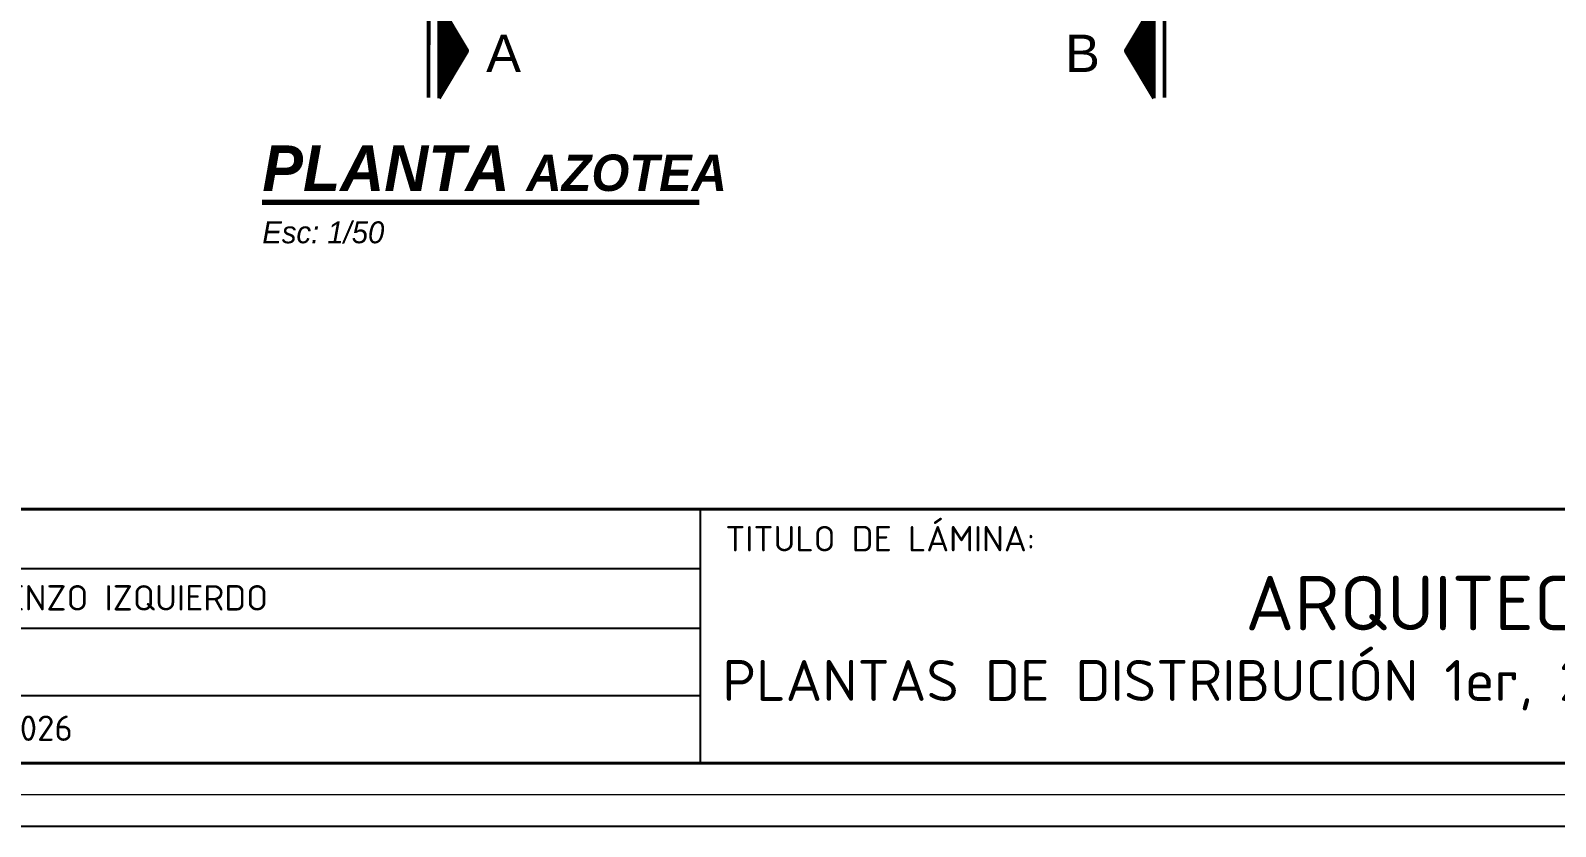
# Model space of a CAD drawing. Header units: millimetres. Extents: x 10610 to 10705, y -16613.7 to -16584.2.
# Drawn here: x 10633.73 to 10643.94, y -16613.7 to -16608.37 of the extents above; entities that cross this region are included whole.
import ezdxf
from ezdxf.enums import TextEntityAlignment as Align

# ---------------------------------------------------------------- set-up
doc = ezdxf.new("R2010")
doc.units = ezdxf.units.MM
doc.linetypes.add('DASHDOTX2', pattern=[50.8, 25.4, -12.7, 0, -12.7])
doc.layers.add('0.2', color=2, linetype='Continuous')
for name, color, linetype, lineweight in [('0.6', 252, 'Continuous', 50), ('P4', 144, 'Continuous', 40), ('P6', 255, 'Continuous', 20), ('Text. titulos .jlay', 10, 'Continuous', 70)]:
    doc.layers.add(name, color=color, linetype=linetype, lineweight=lineweight)
doc.styles.add('CENTURY JOSE TEXT', font='GOTHICI.TTF')
doc.styles.get("Standard").update_dxf_attribs({"font": 'arial.ttf'})
doc.styles.add('TEXTO PRINCIPAL', font='swissek.ttf', dxfattribs={"height": 0.15})

# ---------------------------------------------------------------- blocks, each defined once
blk = doc.blocks.new('*X335')
at = {"color": 0}
for p, q in [((-18.3766, 8.7232), (-18.3299, 8.77)), ((-18.3713, 8.7321), (-18.3299, 8.7735)), ((-18.366, 8.7409), (-18.3299, 8.777)), ((-18.3607, 8.7498), (-18.3299, 8.7806)), ((-18.3554, 8.7586), (-18.3299, 8.7841)), ((-18.3501, 8.7674), (-18.3299, 8.7877)), ((-18.3448, 8.7763), (-18.3299, 8.7912)), ((-18.3395, 8.7851), (-18.3299, 8.7947)), ((-18.3342, 8.794), (-18.3299, 8.7983)), ((-18.3892, 8.7), (-18.3299, 8.7594)), ((-18.3879, 8.6978), (-18.3299, 8.7558)), ((-18.3872, 8.7056), (-18.3299, 8.7629)), ((-18.3866, 8.6956), (-18.3299, 8.7523)), ((-18.3853, 8.6934), (-18.3299, 8.7488)), ((-18.3839, 8.6912), (-18.3299, 8.7452)), ((-18.3826, 8.689), (-18.3299, 8.7417)), ((-18.3819, 8.7144), (-18.3299, 8.7664)), ((-18.3813, 8.6868), (-18.3299, 8.7382)), ((-18.3799, 8.6846), (-18.3299, 8.7346)), ((-18.3786, 8.6824), (-18.3299, 8.7311)), ((-18.3773, 8.6801), (-18.3299, 8.7276)), ((-18.376, 8.6779), (-18.3299, 8.724)), ((-18.3746, 8.6757), (-18.3299, 8.7205)), ((-18.3733, 8.6735), (-18.3299, 8.7169)), ((-18.372, 8.6713), (-18.3299, 8.7134)), ((-18.3707, 8.6691), (-18.3299, 8.7099)), ((-18.3693, 8.6669), (-18.3299, 8.7063)), ((-18.368, 8.6647), (-18.3299, 8.7028)), ((-18.3667, 8.6625), (-18.3299, 8.6993)), ((-18.3654, 8.6603), (-18.3299, 8.6957)), ((-18.364, 8.658), (-18.3299, 8.6922)), ((-18.3627, 8.6558), (-18.3299, 8.6887)), ((-18.3614, 8.6536), (-18.3299, 8.6851)), ((-18.3601, 8.6514), (-18.3299, 8.6816)), ((-18.3587, 8.6492), (-18.3299, 8.6781)), ((-18.3574, 8.647), (-18.3299, 8.6745)), ((-18.3561, 8.6448), (-18.3299, 8.671)), ((-18.3548, 8.6426), (-18.3299, 8.6674)), ((-18.3534, 8.6404), (-18.3299, 8.6639)), ((-18.3521, 8.6382), (-18.3299, 8.6604)), ((-18.3508, 8.6359), (-18.3299, 8.6568)), ((-18.3495, 8.6337), (-18.3299, 8.6533)), ((-18.3481, 8.6315), (-18.3299, 8.6498)), ((-18.3468, 8.6293), (-18.3299, 8.6462)), ((-18.3455, 8.6271), (-18.3299, 8.6427)), ((-18.3442, 8.6249), (-18.3299, 8.6392)), ((-18.3428, 8.6227), (-18.3299, 8.6356)), ((-18.3415, 8.6205), (-18.3299, 8.6321)), ((-18.3402, 8.6183), (-18.3299, 8.6286)), ((-18.3388, 8.6161), (-18.3299, 8.625)), ((-18.3375, 8.6139), (-18.3299, 8.6215)), ((-18.3362, 8.6116), (-18.3299, 8.6179)), ((-18.3349, 8.6094), (-18.3299, 8.6144)), ((-18.3335, 8.6072), (-18.3299, 8.6109)), ((-18.3322, 8.605), (-18.3299, 8.6073)), ((-18.3309, 8.6028), (-18.3299, 8.6038))]:
    blk.add_line(p, q, dxfattribs=at)
blk = doc.blocks.new('INDC')
at = {"layer": '0.6', "linetype": 'DASHDOTX2', "ltscale": 0.005}
blk.add_line((-0.0202, -0.0891), (-0.0202, 0.0893), dxfattribs=at)
at = {"layer": '0.6'}
blk.add_lwpolyline([(0, 0.0909), (0, -0.0909), (0.0545, 0)], close=True, dxfattribs=at)
at = {"xscale": -0.9085966123466278, "yscale": 0.9085966123466278, "zscale": 0.9085966123460401}
blk.add_blockref('*X335', (-16.6545, -7.9058), dxfattribs=at)
blk = doc.blocks.new('hjygfvdc')
at = {"layer": '0.6', "linetype": 'DASHDOTX2', "ltscale": 0.03}
for p, q in [((3030.343, 68.844), (3030.397, 92.839)), ((3035.269, 68.844), (3035.323, 92.839))]:
    blk.add_line(p, q, dxfattribs=at)
at = {"layer": '0.2', "yscale": 3.485268437144879, "zscale": 3.485268437144879, "rotation": 180}
for p, xscale in [((3030.414, 69.156), -3.485268437144879), ((3035.199, 69.156), 3.485268437144879)]:
    blk.add_blockref('INDC', p, dxfattribs=dict(at, xscale=xscale))
at = {"color": 252, "style": 'TEXTO PRINCIPAL'}
for s, p in [('A', (3030.846, 69.139)), ('B', (3034.721, 69.139))]:
    blk.add_text(s, height=0.25, dxfattribs=at).set_placement(p, align=Align.MIDDLE)
blk = doc.blocks.new('HTRHTRHTR')
for p, q in [((3400.57, -122.31), (4235.83, -122.31)), ((3944.67, -122.31), (3596.93, -122.31)), ((3909.89, -122.31), (3909.89, -157.09)), ((3909.89, -130.47), (3582.74, -130.47)), ((3909.89, -138.63), (3582.74, -138.63)), ((3909.89, -147.86), (3753.41, -147.86)), ((4235.83, -157.09), (3400.57, -157.09)), ((3400.57, -157.09), (4235.83, -157.09)), ((3770.8, -157.09), (3944.67, -157.09)), ((4244.53, -165.78), (3391.88, -165.78))]:
    blk.add_line(p, q)
at = {"layer": 'P4', "color": 7}
for p, q in [((3400.57, -122.31), (4235.83, -122.31)), ((4235.83, -157.09), (3400.57, -157.09))]:
    blk.add_line(p, q, dxfattribs=at)
at = {"layer": 'P6', "color": 7}
blk.add_line((4240.18, -161.44), (3396.22, -161.44), dxfattribs=at)
at = {"char_height": 3.4774, "attachment_point": 1}
for s, width, heights, insert in [('{\\fISOCPEUR|b0|i0|c0|p34;TITULO DE LÁMINA:}', 53.1793, [0], (3913.33, -124.61)), ('{\\fISOCPEUR|b0|i0|c0|p34;ARQ. RENZO IZQUIERDO}', 60.2049, [0], (3799.74, -132.71)), ('{\\fISOCPEUR|b0|i0|c0|p34;JULIO 2026}', 48.5378, [3.48], (3800.4, -150.57))]:
    blk.add_mtext_dynamic_manual_height_columns(s, width=width, gutter_width=1.07, heights=heights, dxfattribs=dict(at, insert=insert))

msp = doc.modelspace()

# ---------------------------------------------------------------- linework, layer by layer
at = {"layer": 'Text. titulos .jlay'}
msp.add_line((10635.279, -16609.521), (10638.202, -16609.521), dxfattribs=at)

# ---------------------------------------------------------------- block references
at = {"color": 251, "lineweight": 60, "xscale": 0.04888415461454044, "yscale": 0.04888415461454044, "zscale": 0.04888415461454044}
msp.add_blockref('HTRHTRHTR', (10447.078, -16605.598), dxfattribs=at)
at = {"lineweight": 70}
msp.add_blockref('hjygfvdc', (7606.048, -16677.663), dxfattribs=at)

# ---------------------------------------------------------------- texts
at = {"attachment_point": 1}
for s, insert, char_height in [('\\pxqc;{\\fISOCPEUR|b0|i0|c0|p34;ARQUITECTURA}', (10638.21, -16612.023), 0.3649), ('\\pxqc;{\\fISOCPEUR|b0|i0|c0|p34;PLANTAS DE DISTRIBUCIÓN 1er, 2do PISO, AZOTEA Y TECHO }', (10638.21, -16612.587), 0.27367)]:
    msp.add_mtext_dynamic_manual_height_columns(s, width=10.72224, gutter_width=0.0563, heights=[0], dxfattribs=dict(at, insert=insert, char_height=char_height))
at = {"layer": 'Text. titulos .jlay', "insert": (10635.279, -16609.798), "char_height": 0.3661, "width": 7.34693, "attachment_point": 7, "style": 'CENTURY JOSE TEXT'}
msp.add_mtext('{\\fCentury Gothic|b1|i1|c0|p34;\\H0.83333x;PLANTA \\H0.8x;AZOTEA\\P\\fCentury Gothic|b0|i1|c0|p34;\\H0.6x;Esc: 1/50}', dxfattribs=at)

doc.saveas('drawing.dxf')
